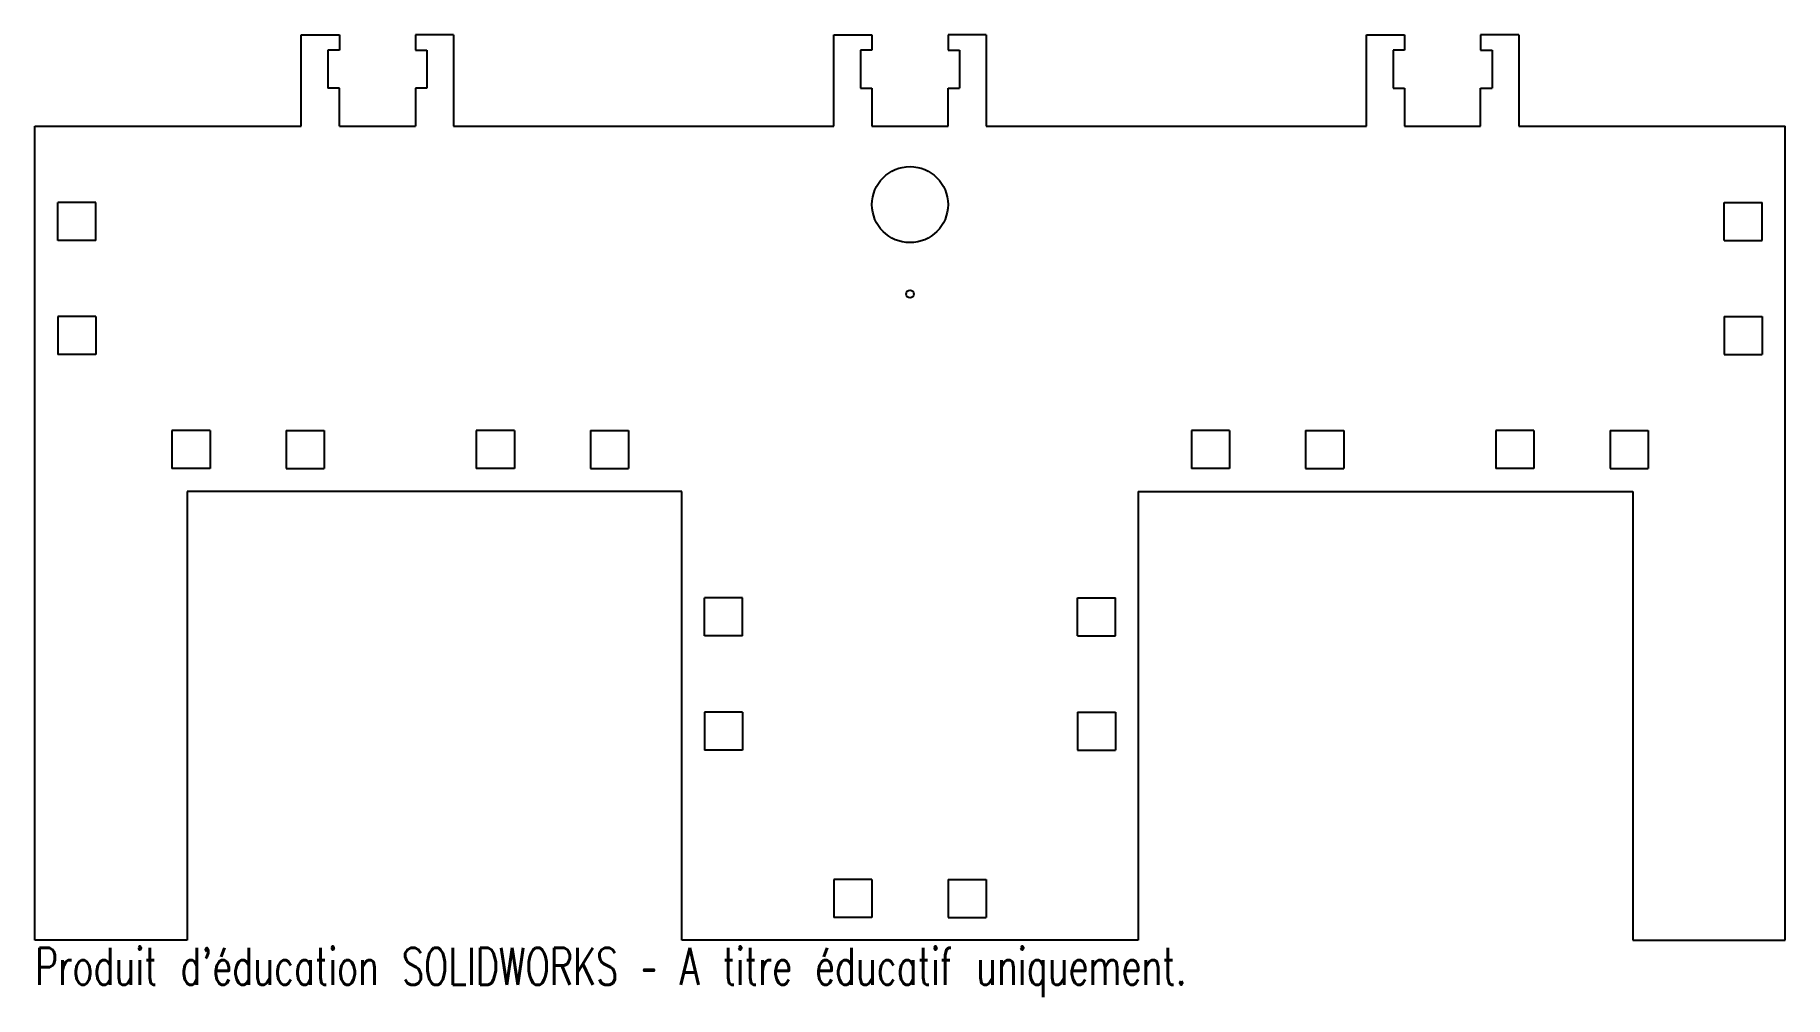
# Model space of a CAD drawing. Header units: millimetres. Extents: x -115 to 115, y -66 to 60.
import ezdxf

# ---------------------------------------------------------------- set-up
doc = ezdxf.new("R2010")
doc.units = ezdxf.units.MM
doc.styles.add('SLDTEXTSTYLE0', font='TXT', dxfattribs={"width": 0.7, "bigfont": 'bigfont'})

msp = doc.modelspace()

# ---------------------------------------------------------------- linework, layer by layer
at = {"color": 7, "linetype": 'Continuous', "lineweight": 25}
for p, q in [((-80, 60), (-75, 60)), ((-80, 48), (-80, 60)), ((-75, 60), (-75, 58)), ((-60, 60), (-65, 60)), ((-65, 60), (-65, 58)), ((-60, 60), (-60, 48)), ((-10, 60), (-5, 60)), ((-10, 48), (-10, 60)), ((-5, 60), (-5, 58)), ((10, 60), (5, 60)), ((5, 60), (5, 58)), ((10, 60), (10, 48)), ((60, 60), (65, 60)), ((60, 48), (60, 60)), ((65, 60), (65, 58)), ((80, 60), (75, 60)), ((75, 60), (75, 58)), ((80, 60), (80, 48)), ((-76.5, 58), (-76.5, 53)), ((-75, 58), (-76.5, 58)), ((-65, 58), (-63.5, 58)), ((-63.5, 58), (-63.5, 53)), ((-6.5, 58), (-6.5, 53)), ((-5, 58), (-6.5, 58)), ((5, 58), (6.5, 58)), ((6.5, 58), (6.5, 53)), ((63.5, 58), (63.5, 53)), ((65, 58), (63.5, 58)), ((75, 58), (76.5, 58)), ((76.5, 58), (76.5, 53)), ((-75, 53), (-76.5, 53)), ((-75, 48), (-75, 53)), ((-63.5, 53), (-65, 53)), ((-65, 53), (-65, 48)), ((-6.5, 53), (-5, 53)), ((-5, 53), (-5, 48)), ((5, 53), (6.5, 53)), ((5, 48), (5, 53)), ((63.5, 53), (65, 53)), ((65, 53), (65, 48)), ((75, 53), (76.5, 53)), ((75, 48), (75, 53)), ((-115, 48), (-80, 48)), ((-115, -59), (-115, 48)), ((-75, 48), (-65, 48)), ((-60, 48), (-10, 48)), ((-5, 48), (5, 48)), ((10, 48), (60, 48)), ((65, 48), (75, 48)), ((80, 48), (115, 48)), ((115, -59), (115, 48)), ((-107, 38), (-112, 38)), ((-112, 33), (-112, 38)), ((-107, 33), (-107, 38)), ((107, 33), (107, 38)), ((107, 38), (112, 38)), ((112, 33), (112, 38)), ((-107, 33), (-112, 33)), ((107, 33), (112, 33)), ((-112, 23), (-112, 18)), ((-107, 23), (-112, 23)), ((-107, 23), (-107, 18)), ((107, 23), (107, 18)), ((107, 23), (112, 23)), ((112, 23), (112, 18)), ((-107, 18), (-112, 18)), ((107, 18), (112, 18)), ((-97, 8), (-97, 3)), ((-92, 8), (-97, 8)), ((-92, 8), (-92, 3)), ((-82, 8), (-77, 8)), ((-82, 8), (-82, 3)), ((-77, 8), (-77, 3)), ((-57, 8), (-57, 3)), ((-52, 8), (-57, 8)), ((-52, 8), (-52, 3)), ((-42, 8), (-37, 8)), ((-42, 8), (-42, 3)), ((-37, 8), (-37, 3)), ((37, 8), (37, 3)), ((42, 8), (37, 8)), ((42, 8), (42, 3)), ((52, 8), (57, 8)), ((52, 8), (52, 3)), ((57, 8), (57, 3)), ((77, 8), (77, 3)), ((82, 8), (77, 8)), ((82, 8), (82, 3)), ((92, 8), (97, 8)), ((92, 8), (92, 3)), ((97, 8), (97, 3)), ((-92, 3), (-97, 3)), ((-82, 3), (-77, 3)), ((-52, 3), (-57, 3)), ((-42, 3), (-37, 3)), ((42, 3), (37, 3)), ((52, 3), (57, 3)), ((82, 3), (77, 3)), ((92, 3), (97, 3)), ((-95, 0), (-95, -59)), ((-30, 0), (-95, 0)), ((-30, -59), (-30, 0)), ((30, 0), (30, -59)), ((30, 0), (95, 0)), ((95, 0), (95, -59)), ((-22, -14), (-27, -14)), ((-27, -19), (-27, -14)), ((-22, -19), (-22, -14)), ((22, -19), (22, -14)), ((22, -14), (27, -14)), ((27, -19), (27, -14)), ((-22, -19), (-27, -19)), ((22, -19), (27, -19)), ((-27, -29), (-27, -34)), ((-22, -29), (-27, -29)), ((-22, -29), (-22, -34)), ((22, -29), (22, -34)), ((22, -29), (27, -29)), ((27, -29), (27, -34)), ((-22, -34), (-27, -34)), ((22, -34), (27, -34)), ((-10, -51), (-10, -56)), ((-5, -51), (-10, -51)), ((-5, -51), (-5, -56)), ((5, -51), (10, -51)), ((5, -51), (5, -56)), ((10, -51), (10, -56)), ((-5, -56), (-10, -56)), ((5, -56), (10, -56)), ((-95, -59), (-115, -59)), ((30, -59), (-30, -59)), ((95, -59), (115, -59))]:
    msp.add_line(p, q, dxfattribs=at)
for centre, radius in [((0, 37.7), 5), ((0, 25.95), 0.5)]:
    msp.add_circle(centre, radius, dxfattribs=at)

# ---------------------------------------------------------------- texts
at = {"color": 7, "linetype": 'Continuous', "insert": (-115, -60.02), "char_height": 4.8336, "attachment_point": 1, "style": 'SLDTEXTSTYLE0'}
msp.add_mtext("Produit d'éducation SOLIDWORKS – A titre éducatif uniquement.", dxfattribs=at)

doc.saveas('drawing.dxf')
